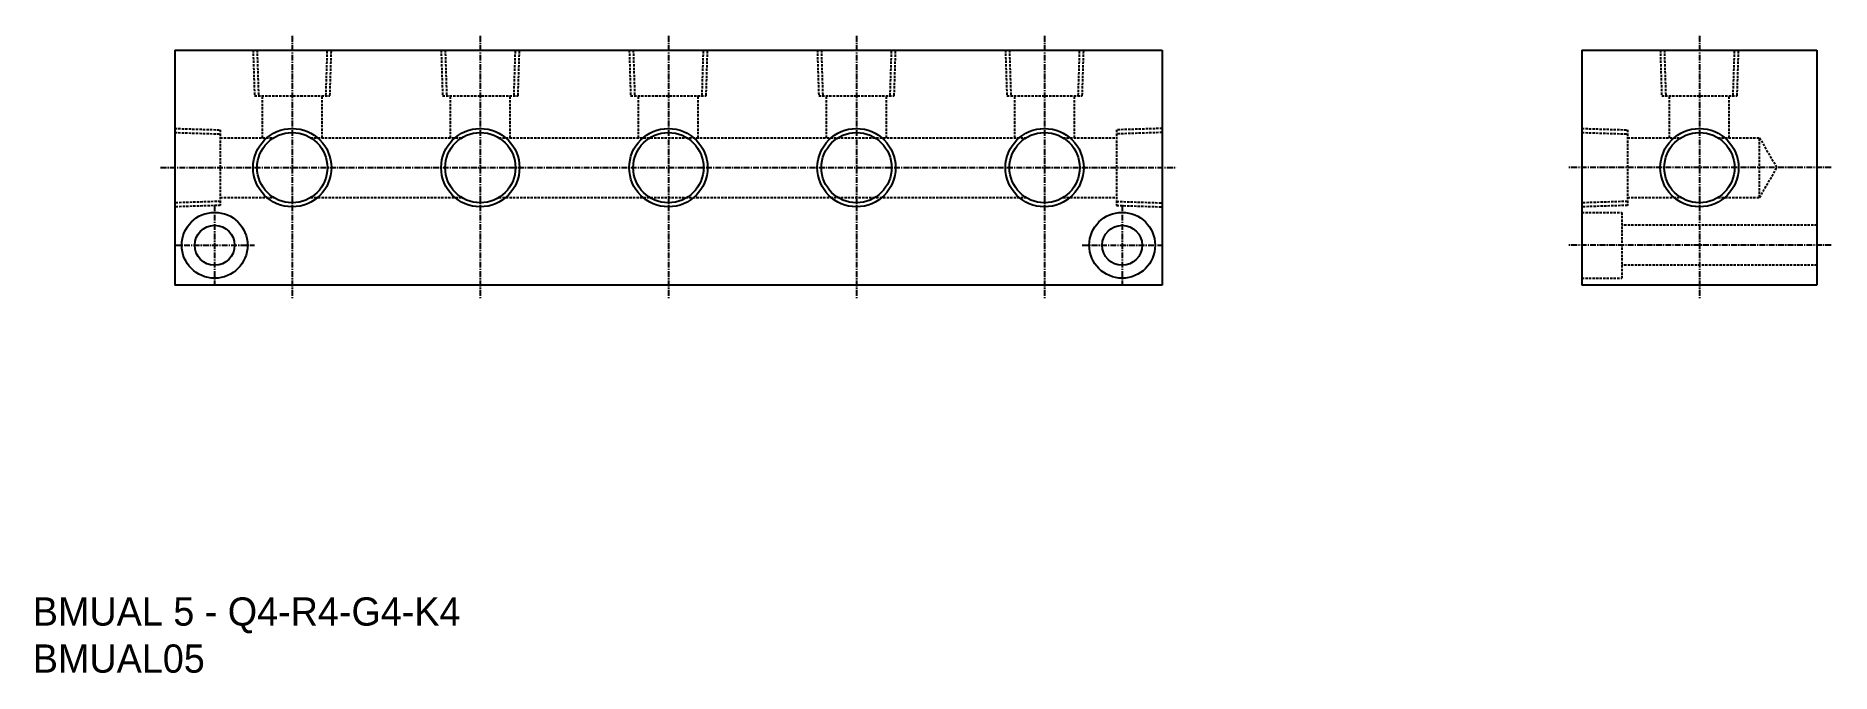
# Model space of a CAD drawing. Extents: x 1993 to 2375, y 559 to 694.
import ezdxf

# ---------------------------------------------------------------- set-up
doc = ezdxf.new("R2010")
doc.units = 0
doc.linetypes.add('CENTER', pattern=[2, 1.25, -0.25, 0.25, -0.25])
doc.linetypes.add('DASHED', pattern=[0.75, 0.5, -0.25])
doc.layers.get('0').update_dxf_attribs({"linetype": 'CONTINUOUS'})
doc.layers.add('CENTER', color=1, linetype='CENTER')

msp = doc.modelspace()

# ---------------------------------------------------------------- linework, layer by layer
at = {"color": 7, "linetype": 'CONTINUOUS'}
for p, q in [((2022.78, 690.93), (2232.78, 690.93)), ((2022.78, 690.93), (2022.78, 640.93)), ((2232.78, 690.93), (2232.78, 640.93)), ((2322.05, 690.93), (2372.05, 690.93)), ((2322.05, 690.93), (2322.05, 640.93)), ((2372.05, 690.93), (2372.05, 640.93)), ((2232.78, 640.93), (2022.78, 640.93)), ((2372.05, 640.93), (2322.05, 640.93))]:
    msp.add_line(p, q, dxfattribs=at)
at = {"color": 3, "linetype": 'DASHED'}
for p, q in [((2039.45, 690.93), (2039.75, 681.23)), ((2040.3, 690.93), (2040.61, 681.23)), ((2054.95, 681.23), (2055.25, 690.93)), ((2055.81, 681.23), (2056.11, 690.93)), ((2079.45, 690.93), (2079.75, 681.23)), ((2080.3, 690.93), (2080.61, 681.23)), ((2094.95, 681.23), (2095.25, 690.93)), ((2095.81, 681.23), (2096.11, 690.93)), ((2119.45, 690.93), (2119.75, 681.23)), ((2120.3, 690.93), (2120.61, 681.23)), ((2134.95, 681.23), (2135.25, 690.93)), ((2135.81, 681.23), (2136.11, 690.93)), ((2159.45, 690.93), (2159.75, 681.23)), ((2160.3, 690.93), (2160.61, 681.23)), ((2174.95, 681.23), (2175.25, 690.93)), ((2175.81, 681.23), (2176.11, 690.93)), ((2199.45, 690.93), (2199.75, 681.23)), ((2200.3, 690.93), (2200.61, 681.23)), ((2214.95, 681.23), (2215.25, 690.93)), ((2215.81, 681.23), (2216.11, 690.93)), ((2338.72, 690.93), (2339.02, 681.23)), ((2339.58, 690.93), (2339.88, 681.23)), ((2354.22, 681.23), (2354.53, 690.93)), ((2355.08, 681.23), (2355.38, 690.93)), ((2039.75, 681.23), (2055.81, 681.23)), ((2041.43, 672.28), (2041.43, 681.23)), ((2054.13, 672.28), (2054.13, 681.23)), ((2079.75, 681.23), (2095.81, 681.23)), ((2081.43, 672.28), (2081.43, 681.23)), ((2094.13, 672.28), (2094.13, 681.23)), ((2119.75, 681.23), (2135.81, 681.23)), ((2121.43, 672.28), (2121.43, 681.23)), ((2134.13, 672.28), (2134.13, 681.23)), ((2159.75, 681.23), (2175.81, 681.23)), ((2161.43, 672.28), (2161.43, 681.23)), ((2174.13, 672.28), (2174.13, 681.23)), ((2199.75, 681.23), (2215.81, 681.23)), ((2201.43, 672.28), (2201.43, 681.23)), ((2214.13, 672.28), (2214.13, 681.23)), ((2339.02, 681.23), (2355.08, 681.23)), ((2340.7, 672.28), (2340.7, 681.23)), ((2353.4, 672.28), (2353.4, 681.23)), ((2022.78, 674.26), (2032.48, 673.96)), ((2022.78, 673.4), (2032.48, 673.1)), ((2032.48, 673.96), (2032.48, 657.9)), ((2032.48, 672.28), (2043.84, 672.28)), ((2051.72, 672.28), (2083.84, 672.28)), ((2091.72, 672.28), (2203.84, 672.28)), ((2211.72, 672.28), (2223.08, 672.28)), ((2232.78, 674.26), (2223.08, 673.96)), ((2223.08, 673.96), (2223.08, 657.9)), ((2232.78, 673.4), (2223.08, 673.1)), ((2322.05, 674.26), (2331.75, 673.96)), ((2322.05, 673.4), (2331.75, 673.1)), ((2331.75, 673.96), (2331.75, 657.9)), ((2331.75, 672.28), (2343.11, 672.28)), ((2351, 672.28), (2359.84, 672.28)), ((2359.84, 659.58), (2359.84, 672.28)), ((2359.84, 672.28), (2363.51, 665.93)), ((2359.84, 659.58), (2363.51, 665.93)), ((2032.48, 658.76), (2022.78, 658.45)), ((2032.48, 657.9), (2022.78, 657.6)), ((2032.48, 659.58), (2043.84, 659.58)), ((2051.72, 659.58), (2083.84, 659.58)), ((2091.72, 659.58), (2203.84, 659.58)), ((2211.72, 659.58), (2223.08, 659.58)), ((2223.08, 658.76), (2232.78, 658.45)), ((2223.08, 657.9), (2232.78, 657.6)), ((2331.75, 658.76), (2322.05, 658.45)), ((2331.75, 657.9), (2322.05, 657.6)), ((2331.75, 659.58), (2343.11, 659.58)), ((2351, 659.58), (2359.84, 659.58)), ((2322.05, 656.43), (2330.55, 656.43)), ((2330.55, 656.43), (2330.55, 642.43)), ((2372.05, 653.68), (2330.55, 653.68)), ((2322.05, 642.43), (2330.55, 642.43)), ((2372.05, 645.18), (2330.55, 645.18))]:
    msp.add_line(p, q, dxfattribs=at)
at = {"color": 3, "linetype": 'CONTINUOUS'}
for centre in [(2047.78, 665.93), (2087.78, 665.93), (2127.78, 665.93), (2167.78, 665.93), (2207.78, 665.93), (2347.05, 665.93)]:
    msp.add_circle(centre, 8.33, dxfattribs=at)
at = {"color": 7, "linetype": 'CONTINUOUS'}
for centre, radius in [((2047.78, 665.93), 7.47), ((2087.78, 665.93), 7.47), ((2127.78, 665.93), 7.47), ((2167.78, 665.93), 7.47), ((2207.78, 665.93), 7.47), ((2347.05, 665.93), 7.47), ((2031.28, 649.43), 7), ((2031.28, 649.43), 4.25), ((2224.28, 649.43), 7), ((2224.28, 649.43), 4.25)]:
    msp.add_circle(centre, radius, dxfattribs=at)
at = {"layer": 'CENTER', "color": 1, "linetype": 'CENTER'}
for p, q in [((2047.78, 693.93), (2047.78, 637.93)), ((2087.78, 693.93), (2087.78, 637.93)), ((2127.78, 693.93), (2127.78, 637.93)), ((2167.78, 693.93), (2167.78, 637.93)), ((2207.78, 693.93), (2207.78, 637.93)), ((2347.05, 693.93), (2347.05, 637.93)), ((2019.78, 665.93), (2235.78, 665.93)), ((2375.05, 665.93), (2319.05, 665.93)), ((2031.28, 657.93), (2031.28, 640.93)), ((2224.28, 657.93), (2224.28, 640.93)), ((2022.78, 649.43), (2039.78, 649.43)), ((2215.78, 649.43), (2232.78, 649.43)), ((2375.05, 649.43), (2319.05, 649.43))]:
    msp.add_line(p, q, dxfattribs=at)

# ---------------------------------------------------------------- texts
at = {"color": 7, "linetype": 'CONTINUOUS'}
for s, p in [('BMUAL 5 - Q4-R4-G4-K4', (1992.61, 568.59)), ('BMUAL05', (1992.61, 558.59))]:
    msp.add_text(s, height=6, dxfattribs=at).set_placement(p)

doc.saveas('drawing.dxf')
